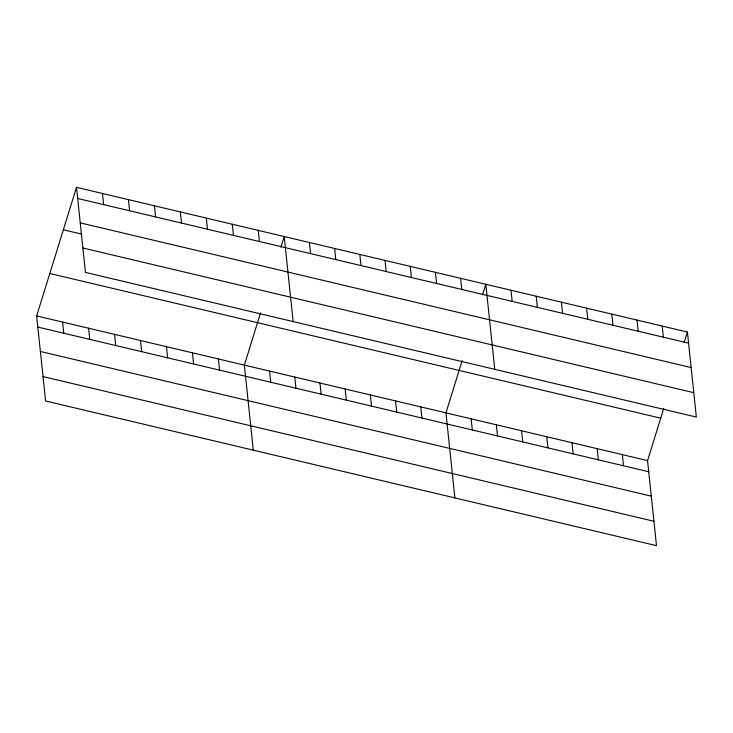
<?xml version="1.0" encoding="UTF-8"?>
<svg xmlns="http://www.w3.org/2000/svg" width="733" height="733" viewBox="0 0 733 733"><rect width="100%" height="100%" fill="white"/><g stroke="black" fill="none" stroke-linecap="round" stroke-linejoin="round"><path stroke-width="1.1" d="M663.759 408.336L647.551 460.608L656.493 545.664L45.593 400.978L36.65 315.923L76.507 187.336L687.407 332.022L696.35 417.077L85.449 272.392L76.507 187.336M260.563 312.844L244.355 365.116L253.297 450.172M280.922 247.131L284.212 236.53L293.154 321.585M462.156 360.59L445.957 412.862L454.891 497.918M482.525 294.886L485.814 284.276L494.748 369.331M684.118 342.632L687.407 332.022M77.68 198.478L688.58 343.163M80.245 222.869L691.146 367.554M63.35 229.768L81.748 234.129M82.884 248.001L693.785 392.686M49.798 273.491L660.708 418.176M36.65 315.923L647.551 460.608M37.823 327.074L648.723 471.759M40.388 351.464L651.289 496.149M43.027 376.588L653.928 521.273M662.211 326.048L663.383 337.198M637.014 320.083L638.186 331.224M611.808 314.118L612.98 325.26M622.354 454.643L623.526 465.785M586.611 308.144L587.784 319.286M597.157 448.678L598.33 459.82M561.414 302.179L562.587 313.321M571.951 442.705L573.124 453.846M536.208 296.205L537.381 307.356M546.754 436.74L547.927 447.881M511.011 290.241L512.184 301.382M521.557 430.766L522.73 441.917M496.351 424.801L497.524 435.943M460.608 278.302L461.781 289.443M471.154 418.836L472.327 429.978M435.411 272.337L436.584 283.479M410.214 266.372L411.387 277.514M420.751 406.897L421.924 418.039M385.017 260.398L386.181 271.54M395.554 400.933L396.727 412.074M359.811 254.433L360.984 265.575M370.357 394.959L371.53 406.1M334.615 248.46L335.787 259.61M345.161 388.994L346.324 400.136M309.418 242.495L310.581 253.636M319.954 383.02L321.127 394.171M294.758 377.055L295.93 388.197M258.254 230.382L259.418 241.524M269.561 371.09L270.724 382.232M232.288 224.225L233.461 235.375M206.321 218.077L207.494 229.218M218.397 358.968L219.561 370.11M180.364 211.929L181.527 223.07M192.431 352.82L193.604 363.962M154.397 205.781L155.57 216.922M166.464 346.672L167.637 357.814M128.431 199.633L129.604 210.774M140.507 340.524L141.671 351.666M102.473 193.485L103.637 204.626M114.54 334.376L115.713 345.518M88.574 328.228L89.747 339.37M62.617 322.071L63.78 333.222"/></g></svg>
